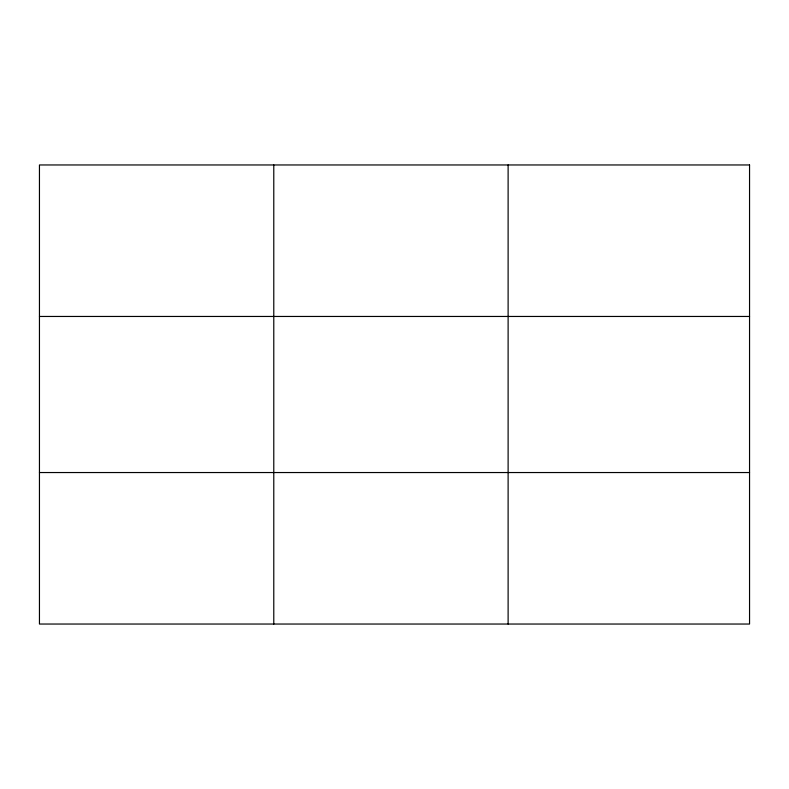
<?xml version="1.0" encoding="UTF-8"?>
<svg xmlns="http://www.w3.org/2000/svg" width="789" height="789" viewBox="0 0 789 789"><rect width="100%" height="100%" fill="white"/><g stroke="black" fill="none" stroke-linecap="round" stroke-linejoin="round"><path stroke-width="1.18" d="M273.783 164.96L273.783 624.04M508.116 164.96L508.116 624.04M39.45 316.458L749.55 316.458M39.45 472.542L749.55 472.542M749.55 164.96L749.55 624.04L39.45 624.04L39.45 164.96L749.55 164.96"/></g></svg>
